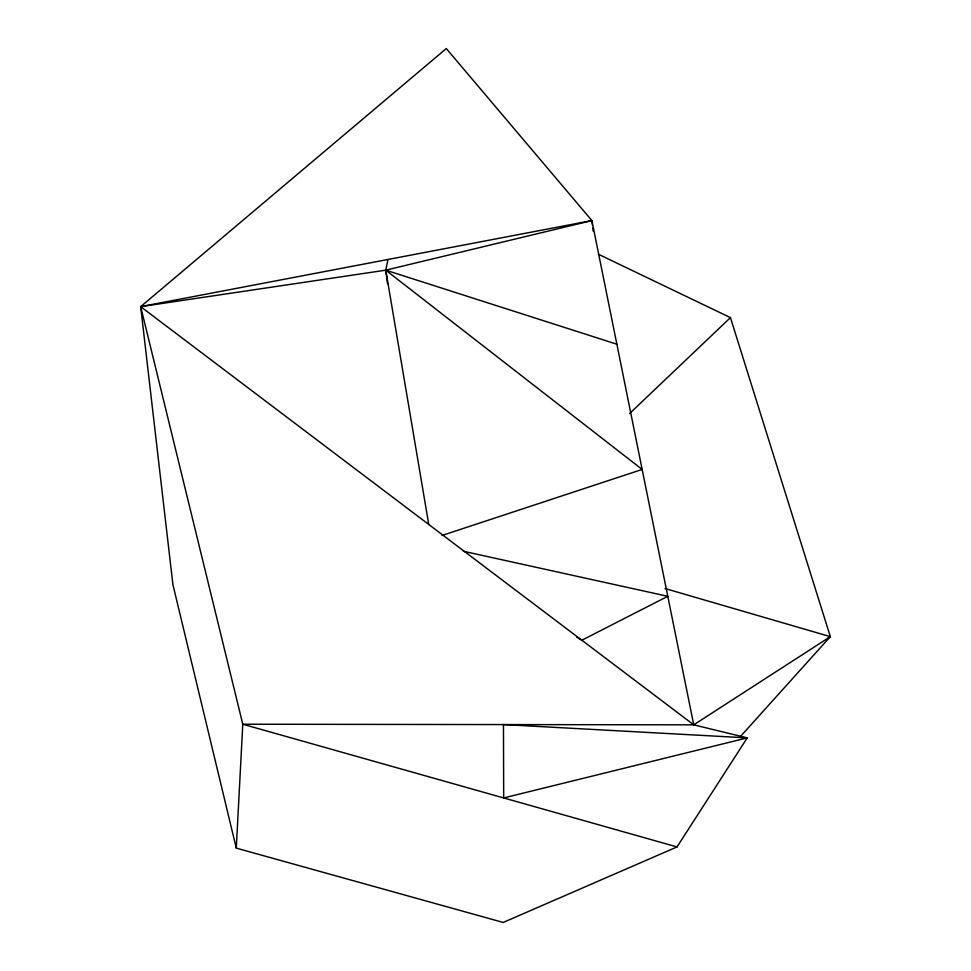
<?xml version="1.0" encoding="UTF-8"?>
<svg xmlns="http://www.w3.org/2000/svg" width="971" height="971" viewBox="0 0 971 971"><rect width="100%" height="100%" fill="white"/><g stroke="black" fill="none" stroke-linecap="round" stroke-linejoin="round"><path stroke-width="1.46" d="M236.281 848.12L242.786 724.22L140.674 306.642L446.296 48.55L591.897 220.587L693.743 724.839L747.245 737.875L677.018 846.93L503.196 922.45L236.281 848.12L172.911 584.627L140.674 306.642L591.897 220.587L592.431 225.09M387.55 283.702L385.766 270.169L387.975 259.475M740.448 736.528L830.326 636.648L730.447 317.626L598.391 254.244M629.657 413.476L730.447 317.626M827.802 638.335L830.326 636.648L665.026 588.523M677.018 846.93L242.786 724.22L693.743 724.839L830.326 636.648M442.011 535.458L642.159 469.442L385.766 270.169L140.674 306.642L693.743 724.839M428.757 524.474L385.766 270.169L591.897 220.587M463.337 551.249L667.781 596.303L581.835 640.229L576.677 637.061M385.766 270.169L616.864 344.22M592.796 228.088L593.147 231.086M747.245 737.875L503.682 797.944L503.464 724.572L747.245 737.875"/></g></svg>
